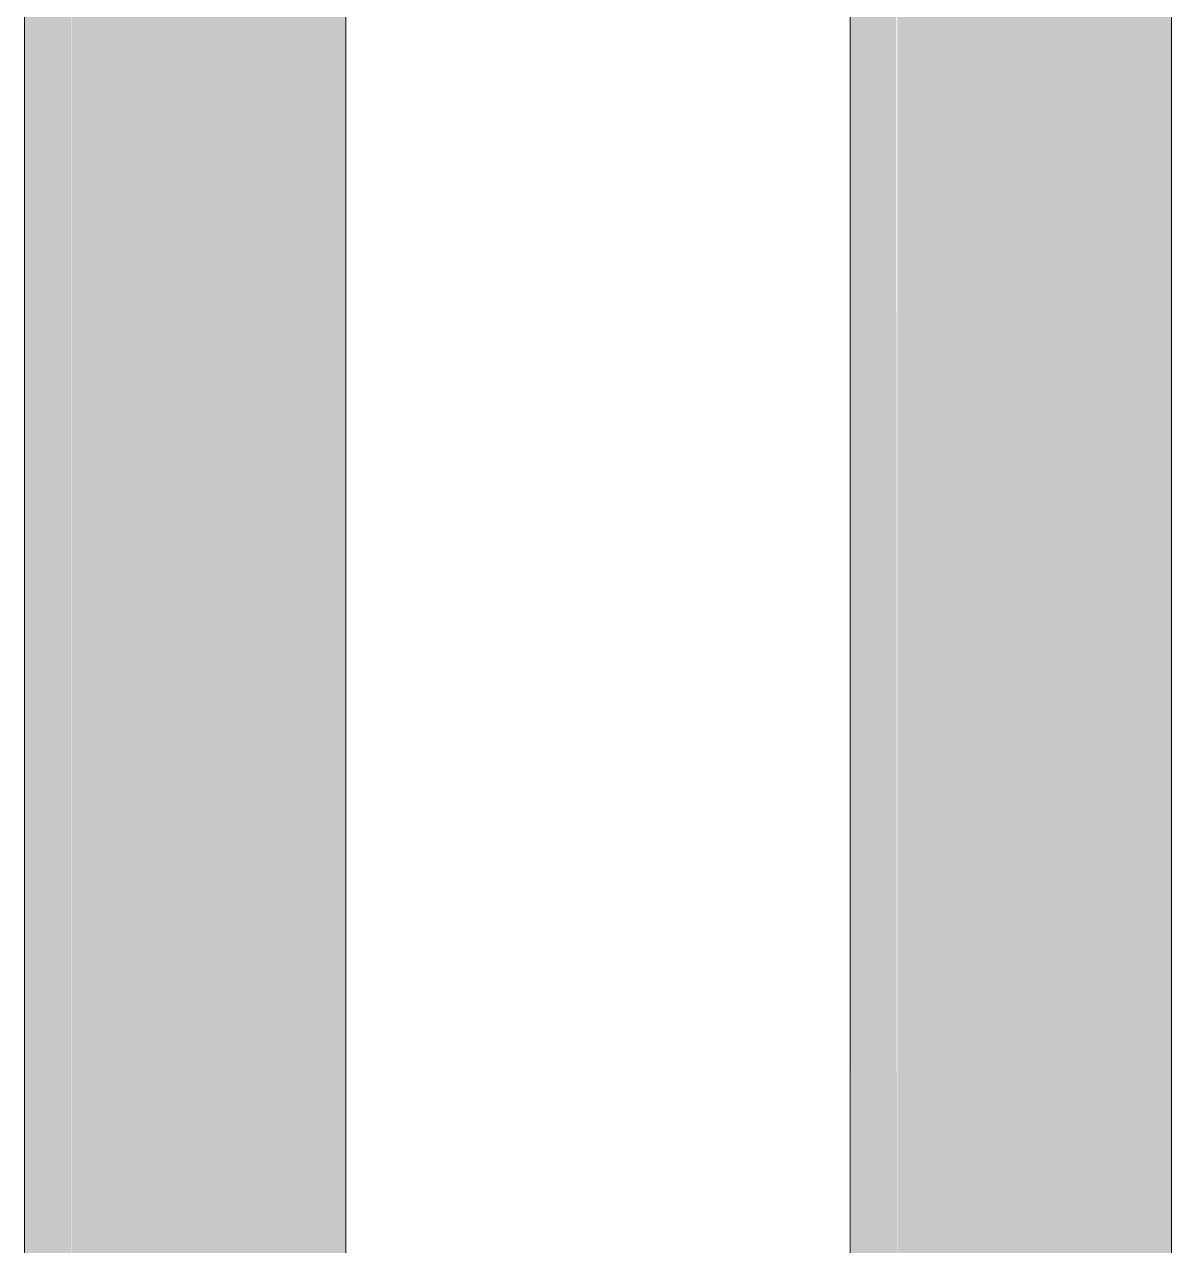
# Model space of a CAD drawing. Header units: millimetres. Extents: x -3207 to 1412, y 342 to 5433.
# Drawn here: x -2142.7 to -1917.9, y 2926.8 to 3166.3 of the extents above; entities that cross this region are included whole.
import ezdxf

# ---------------------------------------------------------------- set-up
doc = ezdxf.new("R2010")
doc.units = ezdxf.units.MM
doc.layers.add('M-_WATR----_E', color=5, linetype='Continuous', lineweight=9)

msp = doc.modelspace()

# ---------------------------------------------------------------- hatches: boundary and pattern name
at = {"layer": 'M-_WATR----_E'}
for points in [[(-1971.69, 2797.56), (-1971.96, 3413.71), (-1976.87, 3416.18), (-1980.92, 3419.22), (-1980.73, 2809.6), (-1979.84, 2805.71), (-1976, 2800.8), (-1973.27, 2798.74)], [(-1927.14, 2797.56), (-1922.14, 2801.32), (-1918.99, 2805.71), (-1917.92, 2810.41), (-1917.99, 3419.17), (-1922.9, 3415.47), (-1927.14, 3413.59), (-1927.14, 2798.74)], [(-1949.42, 2792.23), (-1939.68, 2793.23), (-1933.67, 2794.66), (-1927.14, 2797.56), (-1927.14, 3413.59), (-1930.67, 3412.03), (-1941.26, 3409.75), (-1949.85, 3409.16), (-1959.12, 3409.87), (-1968.17, 3412.03), (-1971.69, 3413.59), (-1971.69, 2797.56), (-1965.17, 2794.66), (-1956.57, 2792.77)], [(-2133.52, 2700.92), (-2133.55, 3319.36), (-2138.55, 3321.82), (-2142.75, 3324.97), (-2142.56, 2712.96), (-2141.67, 2709.07), (-2137.83, 2704.16), (-2135.04, 2702.06)], [(-2088.97, 2700.92), (-2083.97, 2704.68), (-2080.82, 2709.07), (-2079.75, 2713.78), (-2079.77, 3324.96), (-2084.73, 3321.22), (-2088.97, 3319.34), (-2088.97, 2702.11)], [(-2111.25, 2695.59), (-2101.51, 2696.59), (-2095.5, 2698.03), (-2088.97, 2700.92), (-2089.02, 3319.32), (-2092.5, 3317.78), (-2103.14, 3315.5), (-2111.29, 3314.88), (-2120.95, 3315.62), (-2130, 3317.78), (-2133.52, 3319.34), (-2133.52, 2700.92), (-2127, 2698.03), (-2119.4, 2696.21)]]:
    msp.add_hatch(color=47, dxfattribs=at).paths.add_polyline_path(points)

# ---------------------------------------------------------------- linework, layer by layer
at = {"layer": 'M-_WATR----_E', "color": 66, "lineweight": 20}
for p, q in [((-1917.92, 2810.41), (-1917.92, 3461.81)), ((-1980.92, 3427.29), (-1980.92, 2810.41)), ((-2142.75, 3336.53), (-2142.75, 2713.78)), ((-2079.75, 2713.78), (-2079.75, 3336.53))]:
    msp.add_line(p, q, dxfattribs=at)

doc.saveas('drawing.dxf')
